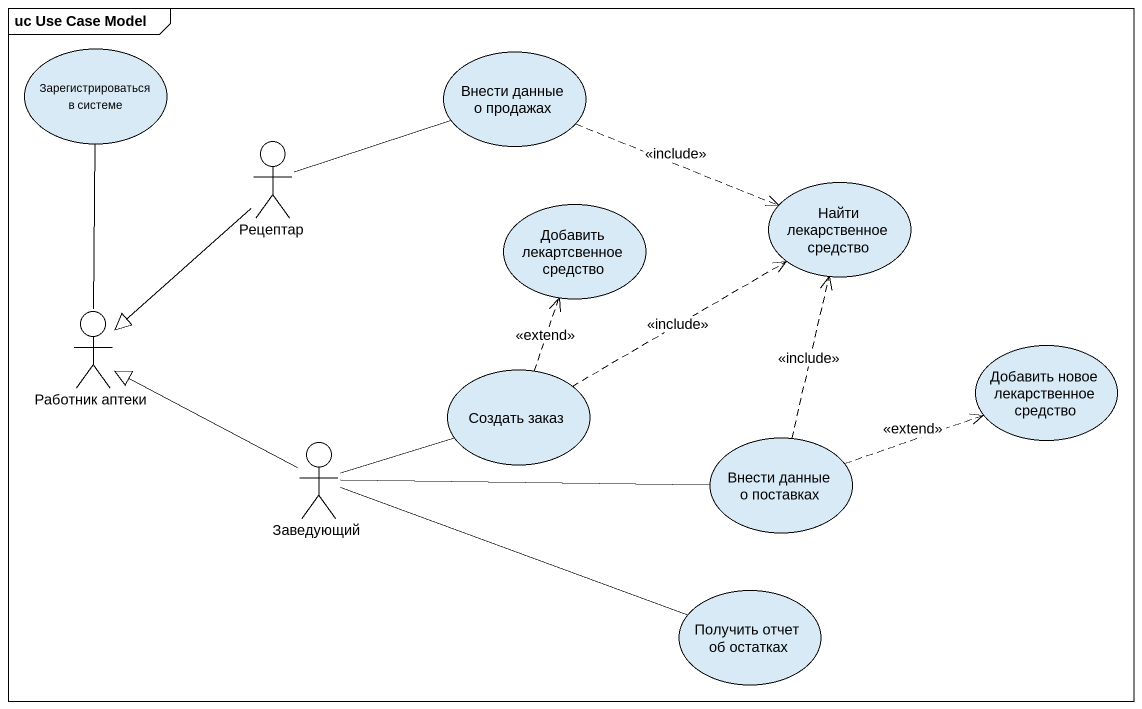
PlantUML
@startuml
mainframe uc Use Case Model
usecase "Зарегистрироваться в системе" as Зарегистрироваться_в_системе
usecase "Внести данные о продажах" as Внести_данные_о_продажах
actor Рецептар
usecase "Добавить лекартсвенное средство" as Добавить_лекартсвенное
usecase "Найти лекарственное средство" as Найти_лекарственное_средство
actor "Работник аптеки" as Работник_аптеки
usecase "Добавить новое лекарственное средство" as Добавить_новое
usecase "Создать заказ" as Создать_заказ
actor Заведующий
usecase "Внести данные о поставках" as Внести_данные_о_поставках
usecase "Получить отчет об остатках" as Получить_отчет_об_остатках
Внести_данные_о_продажах .right.> Найти_лекарственное_средство : <<include>>
Рецептар -right- Внести_данные_о_продажах
Рецептар --|> Работник_аптеки
Работник_аптеки -up- Зарегистрироваться_в_системе
Создать_заказ .up.> Добавить_лекартсвенное : <<extend>>
Создать_заказ .right.> Найти_лекарственное_средство : <<include>>
Заведующий -left-|> Работник_аптеки
Заведующий -right- Создать_заказ
Заведующий -right- Внести_данные_о_поставках
Заведующий -right- Получить_отчет_об_остатках
Внести_данные_о_поставках .up.> Найти_лекарственное_средство : <<include>>
Внести_данные_о_поставках .right.> Добавить_новое : <<extend>>
@enduml
